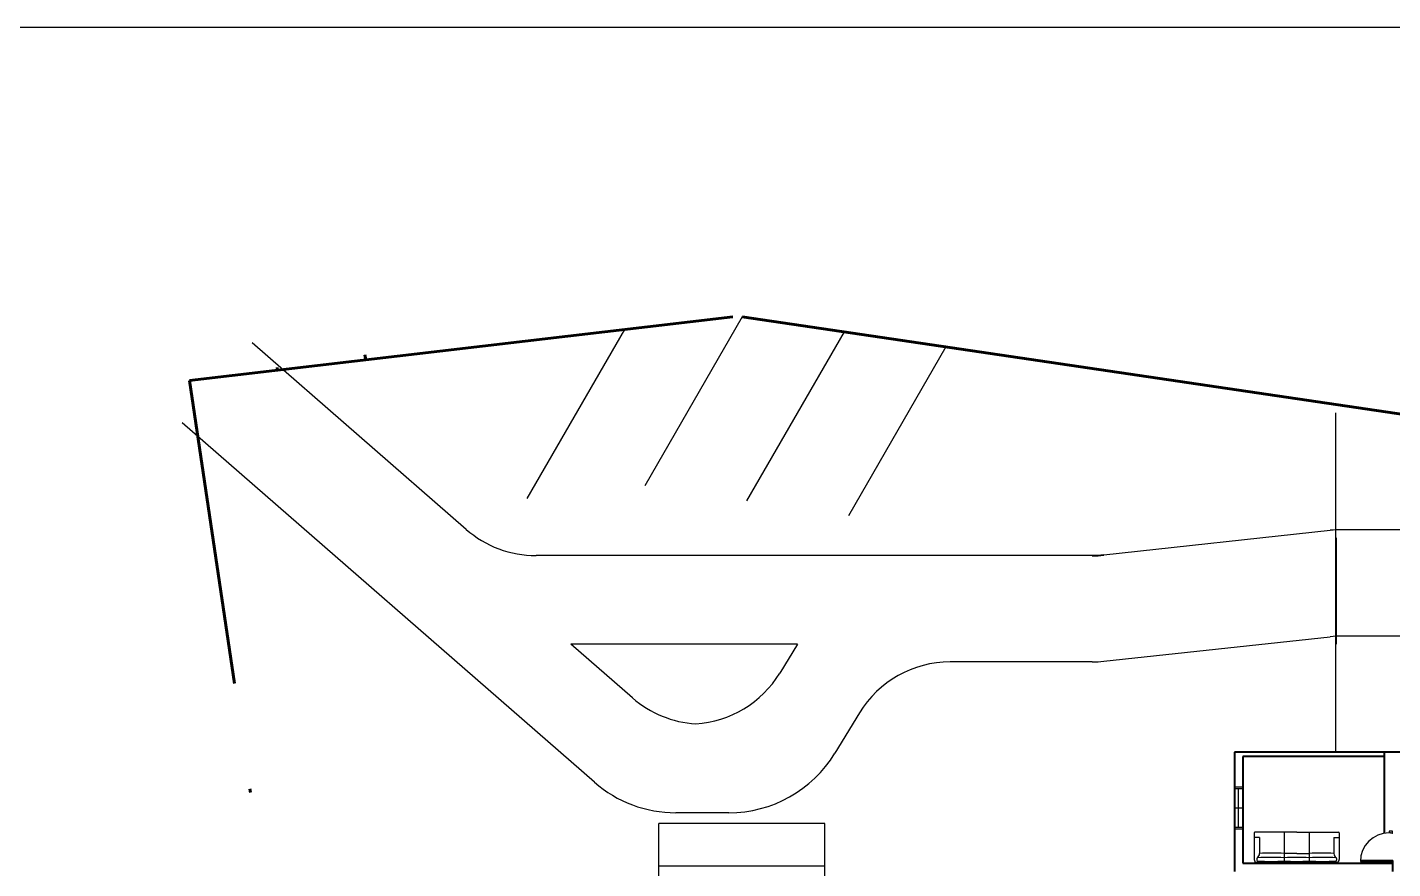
# Model space of a CAD drawing. Header units: metres. Extents: x -353 to 1688, y -477 to 135.
# Drawn here: x -270.52 to -232.02, y -224.64 to -200.92 of the extents above; entities that cross this region are included whole.
import ezdxf

# ---------------------------------------------------------------- set-up
doc = ezdxf.new("R2010")
doc.units = ezdxf.units.M
doc.header["$MEASUREMENT"] = 0
doc.linetypes.add('ACAD_ISO04W100', pattern=[30, 24, -3, 0, -3])
for name, color, linetype in [('CIRCULATION', 8, 'Continuous'), ('door space', 1, 'Continuous'), ('FUR', 7, 'Continuous'), ('WINDOW', 10, 'Continuous')]:
    doc.layers.add(name, color=color, linetype=linetype)
doc.layers.add('FURNITURE', color=130, linetype='Continuous', plot=False)
doc.layers.add('STAIR', color=231, linetype='Continuous', plot=False)
for name, color, linetype, lineweight in [('ROAD', 31, 'Continuous', 30), ('SITE BOUNDARY', 6, 'ACAD_ISO04W100', 60), ('WALL', 2, 'Continuous', 40)]:
    doc.layers.add(name, color=color, linetype=linetype, lineweight=lineweight)

# ---------------------------------------------------------------- blocks, each defined once
blk = doc.blocks.new('SOFA-5')
at = {"layer": 'FUR', "color": 32}
for p, q in [((-1198, -311), (-1198, 439)), ((-1123, 514), (2, 514)), ((-1123, 404), (-1123, 454)), ((1127, 514), (2, 514)), ((1127, 404), (1127, 454)), ((1202, -311), (1202, 439)), ((-1048, -186), (-1048, 264)), ((1052, -186), (1052, 264)), ((-1048, -186), (-1198, -186)), ((2, -336), (-1173, -336)), ((2, -336), (1177, -336)), ((1052, -186), (1202, -186))]:
    blk.add_line(p, q, dxfattribs=at)
at = {"layer": 'FUR', "color": 40}
for p, q in [((-348, -338), (-348, 479)), ((352, -338), (352, 479)), ((2, 264), (-348, 264)), ((2, 264), (352, 264))]:
    blk.add_line(p, q, dxfattribs=at)
at = {"layer": 'FUR', "color": 32}
for centre, radius, start, end in [((-1123, 439), 75, 90, 180), ((-1098, 454), 25, 90, 180), ((-1108, 404), 15, 180, 267.297), ((-1198, 268), 151, 358.7138, 53.3427), ((-723, -6527), 7017, 86.9364, 93.0636), ((2, -5639), 6128, 86.7259, 93.2741), ((727, -6527), 7017, 86.9364, 93.0636), ((1203, 268), 151, 126.6573, 181.2862), ((1102, 454), 25, 0, 90), ((1112, 404), 15, 272.703, 0), ((1127, 439), 75, 0, 90), ((-1173, -311), 25, 180, 270), ((1177, -311), 25, 270, 0)]:
    blk.add_arc(centre, radius, start, end, dxfattribs=at)
at = {"layer": 'FUR', "color": 40}
for centre, radius, start, end in [((-735, 7869), 7490, 267.1407, 272.9627), ((2, 6501), 6122, 266.7223, 273.2777), ((740, 7869), 7490, 267.0373, 272.8593), ((-698, 6384), 6130, 266.7268, 273.2732), ((702, 6384), 6130, 266.7268, 273.2732)]:
    blk.add_arc(centre, radius, start, end, dxfattribs=at)

msp = doc.modelspace()

# ---------------------------------------------------------------- linework, layer by layer
at = {"layer": 'CIRCULATION'}
for p, q in [((-250.36149, -209.08752), (-253.11149, -213.85066)), ((-253.68445, -209.44305), (-256.43445, -214.20619)), ((-258.14642, -215.07602), (-264.18569, -209.81486)), ((-247.48833, -209.51106), (-250.23833, -214.2742)), ((-244.61517, -209.9346), (-247.36517, -214.69774)), ((-254.53053, -222.20477), (-266.15628, -212.07689)), ((-240.16357, -215.79647), (-233.77679, -215.10319)), ((-209.64445, -215.08567), (-233.45305, -215.08567)), ((-240.48732, -215.81399), (-256.17583, -215.81399)), ((-253.45311, -219.82776), (-255.19076, -218.31399)), ((-248.80377, -218.31399), (-255.19076, -218.31399)), ((-248.80377, -218.31399), (-249.29995, -219.12766)), ((-240.16357, -218.79647), (-233.77679, -218.10319)), ((-204.04083, -218.08567), (-233.45305, -218.08567)), ((-240.48732, -218.81399), (-244.49613, -218.81399)), ((-247.05746, -220.25206), (-247.75015, -221.38798)), ((-250.73836, -223.06573), (-252.23151, -223.06573))]:
    msp.add_line(p, q, dxfattribs=at)
for centre, radius, start, end in [((-256.17583, -212.81399), 3, 228.938965, 270), ((-233.45305, -218.08567), 3, 90, 96.195191), ((-240.48732, -212.81399), 3, 270, 276.195191), ((-233.45305, -221.08567), 3, 90, 96.195191), ((-244.49613, -221.81399), 3, 90, 148.624603), ((-240.48732, -215.81399), 3, 270, 276.195191), ((-251.86127, -217.56573), 3, 273.619221, 328.624603), ((-251.48252, -217.56573), 3, 228.938965, 266.380779), ((-250.73836, -219.56573), 3.5, 270, 328.624603), ((-252.23151, -219.56573), 3.5, 228.938965, 270)]:
    msp.add_arc(centre, radius, start, end, dxfattribs=at)
at = {"layer": 'Defpoints'}
for p, q in [((-260.9806, -210.29985), (-261.00262, -210.15112)), ((-263.46466, -210.59156), (-263.47567, -210.51719)), ((-265.94872, -210.88327), (-265.5029, -213.84995)), ((-232.01626, -223.63724), (-232.01539, -223.63724))]:
    msp.add_line(p, q, dxfattribs=at)
msp.add_lwpolyline([(-197.94718, -305.92207), (-272.19718, -305.92207), (-272.19718, -200.92207), (-197.94718, -200.92207)], close=True, dxfattribs=at)
at = {"layer": 'door space'}
for p, q in [((-232.11626, -223.58724), (-232.11626, -223.63224)), ((-232.01626, -223.58724), (-232.11626, -223.58724)), ((-232.07626, -223.63224), (-232.11626, -223.63224)), ((-232.07626, -223.63224), (-232.07626, -223.63724)), ((-232.01626, -223.63724), (-232.07626, -223.63724)), ((-232.01626, -223.63724), (-232.01626, -223.58724)), ((-232.01539, -224.40724), (-232.92626, -224.40724)), ((-232.92626, -224.44224), (-232.11626, -224.44224)), ((-232.11626, -224.44224), (-232.11626, -224.40724)), ((-232.11626, -224.44224), (-232.11626, -224.48724)), ((-232.11626, -224.44224), (-232.07626, -224.44224)), ((-232.11626, -224.48724), (-232.01626, -224.48724)), ((-232.07626, -224.43724), (-232.07626, -224.44224)), ((-232.07626, -224.43724), (-232.01626, -224.43724)), ((-232.01626, -224.48724), (-232.01626, -224.43724))]:
    msp.add_line(p, q, dxfattribs=at)
msp.add_ellipse((-232.11626, -224.44224), major_axis=(-0.57276, -0.57276), ratio=1, start_param=3.92699082, end_param=5.49778714, dxfattribs=at)
at = {"layer": 'ROAD'}
for p, q in [((-252.70937, -225.36565), (-252.70937, -223.36565)), ((-248.02925, -223.36565), (-252.70937, -223.36565)), ((-248.02925, -225.36565), (-248.02925, -223.36565))]:
    msp.add_line(p, q, dxfattribs=at)
at = {"layer": 'SITE BOUNDARY'}
for p, q in [((-265.94872, -210.88327), (-250.62396, -209.08365)), ((-250.36149, -209.08752), (-203.89173, -215.93779)), ((-260.9806, -210.29985), (-261.00262, -210.15112)), ((-263.46466, -210.59156), (-263.47567, -210.51719)), ((-255.86929, -278.97673), (-265.94872, -210.88327))]:
    msp.add_line(p, q, dxfattribs=at)
at = {"layer": 'STAIR'}
for p, q in [((-233.61539, -221.359), (-233.61539, -211.79198)), ((-252.70937, -224.56565), (-250.54273, -224.56565)), ((-250.54273, -224.56565), (-248.02925, -224.56565))]:
    msp.add_line(p, q, dxfattribs=at)
at = {"layer": 'WALL'}
for p, q in [((-233.61539, -215.31399), (-233.61539, -218.31399)), ((-236.47539, -221.359), (-236.47539, -224.719)), ((-226.1427, -221.359), (-236.47539, -221.359)), ((-232.24539, -223.6426), (-232.24539, -221.35344)), ((-232.24539, -221.48344), (-236.24539, -221.48344)), ((-236.24539, -221.48344), (-236.24539, -224.48344)), ((-236.24539, -224.48344), (-232.01539, -224.48344)), ((-232.01539, -224.719), (-232.01539, -224.40724))]:
    msp.add_line(p, q, dxfattribs=at)
msp.add_arc((-240.48732, -212.81399), 3, 270, 276.195191, dxfattribs=at)
at = {"layer": 'WINDOW'}
for p, q in [((-236.47539, -223.53274), (-236.47539, -222.33274)), ((-236.47539, -222.33274), (-236.24539, -222.33274)), ((-236.47539, -222.38274), (-236.24539, -222.38274)), ((-236.36039, -223.48274), (-236.36039, -222.38274)), ((-236.24539, -222.33274), (-236.24539, -223.53274)), ((-236.24539, -222.93274), (-236.47539, -222.93274)), ((-236.24539, -223.53274), (-236.24539, -222.93274)), ((-236.24539, -223.48274), (-236.47539, -223.48274)), ((-236.24539, -223.53274), (-236.47539, -223.53274))]:
    msp.add_line(p, q, dxfattribs=at)

# ---------------------------------------------------------------- block references
at = {"layer": 'FURNITURE', "color": 12, "xscale": 0.000999999996565748, "yscale": 0.000999999996565748, "zscale": 0.000999999996565748, "rotation": 180}
msp.add_blockref('SOFA-5', (-234.71947, -223.94683), dxfattribs=at)

doc.saveas('drawing.dxf')
